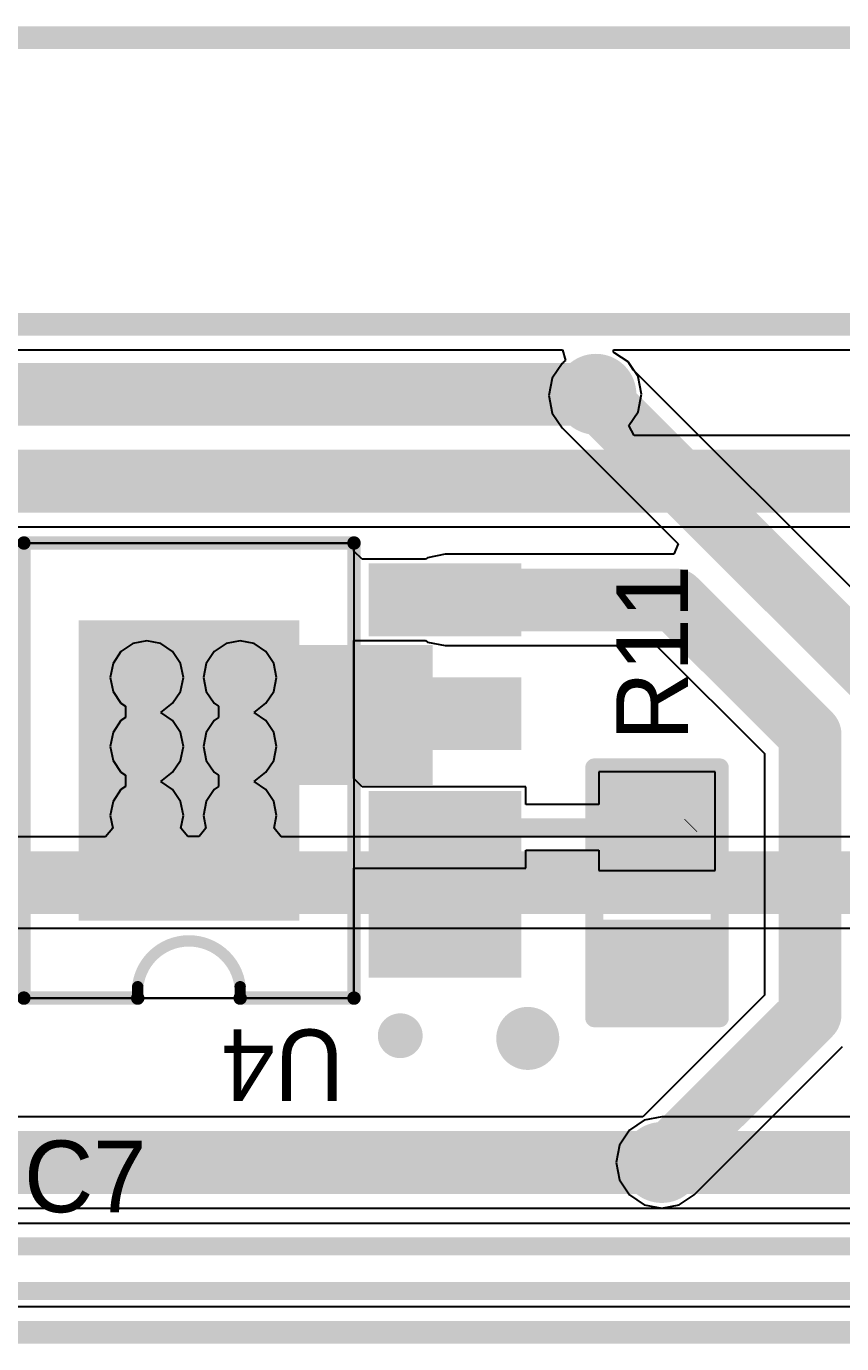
# Model space of a CAD drawing. Extents: x 6.88 to 10.89, y 6.77 to 7.93.
# Drawn here: x 9.056 to 9.414, y 7.334 to 7.913 of the extents above; entities that cross this region are included whole.
import ezdxf

# ---------------------------------------------------------------- set-up
doc = ezdxf.new("R2010")
doc.units = 0
doc.layers.get('0').update_dxf_attribs({"linetype": 'CONTINUOUS'})
for name, color, linetype in [('BOTTOMLAYER', 5, 'CONTINUOUS'), ('BOTTOMSOLDER', 6, 'CONTINUOUS'), ('KEEPOUTLAYER', 6, 'CONTINUOUS'), ('MULTILAYER', 9, 'CONTINUOUS'), ('TOPLAYER', 1, 'CONTINUOUS'), ('TOPOVERLAY', 2, 'CONTINUOUS'), ('TOPPASTE', 8, 'CONTINUOUS'), ('TOPSOLDER', 216, 'CONTINUOUS')]:
    doc.layers.add(name, color=color, linetype=linetype)

# ---------------------------------------------------------------- blocks, each defined once
blk = doc.blocks.new('ESOP8_4')
at = {"layer": 'TOPLAYER'}
for points in [[(-0.063, 0.082973), (-0.063, 0.142028), (-0.087, 0.082973), (-0.087, 0.142028)], [(-0.013, 0.082973), (-0.013, 0.142028), (-0.037, 0.082973), (-0.037, 0.142028)], [(0.037, 0.082973), (0.037, 0.142028), (0.013, 0.082973), (0.013, 0.142028)], [(0.087, 0.082973), (0.087, 0.142028), (0.063, 0.082973), (0.063, 0.142028)], [(0.062008, -0.044488), (0.062008, 0.044488), (-0.062008, -0.044488), (-0.062008, 0.044488)], [(-0.063, -0.142028), (-0.063, -0.082973), (-0.087, -0.142028), (-0.087, -0.082973)], [(-0.013, -0.142028), (-0.013, -0.082973), (-0.037, -0.142028), (-0.037, -0.082973)], [(0.037, -0.142028), (0.037, -0.082973), (0.013, -0.142028), (0.013, -0.082973)], [(0.087, -0.142028), (0.087, -0.082973), (0.063, -0.142028), (0.063, -0.082973)]]:
    blk.add_solid(points, dxfattribs=at)
at = {"layer": 'TOPOVERLAY'}
for points, const_width in [([(-0.1, 0.0725), (-0.1, 0.0225)], 0.005906), ([(-0.1, 0.0725), (0.1, 0.0725)], 0.005906), ([(0.1, 0.0725), (0.1, -0.0725)], 0.005906), ([(-0.1, 0.0225), (-0.095, 0.0225)], 0.004921), ([(-0.1, -0.0225), (-0.1, -0.0725)], 0.005906), ([(-0.1, -0.0225), (-0.095, -0.0225)], 0.004921), ([(-0.1, -0.0725), (0.1, -0.0725)], 0.005906)]:
    blk.add_lwpolyline(points, dxfattribs=dict(at, const_width=const_width))
for points, const_width in [([(-0.101476, 0.0725, 1), (-0.098524, 0.0725, 1)], 0.002953), ([(-0.101476, 0.0725, 1), (-0.098524, 0.0725, 1)], 0.002953), ([(0.098524, 0.0725, 1), (0.101476, 0.0725, 1)], 0.002953), ([(0.098524, 0.0725, 1), (0.101476, 0.0725, 1)], 0.002953), ([(-0.101476, 0.0225, 1), (-0.098524, 0.0225, 1)], 0.002953), ([(-0.10123, 0.0225, 1), (-0.09877, 0.0225, 1)], 0.002461), ([(-0.09625, 0.0225, 1), (-0.09375, 0.0225, 1)], 0.0025), ([(-0.09623, 0.0225, 1), (-0.09377, 0.0225, 1)], 0.002461), ([(-0.101476, -0.0225, 1), (-0.098524, -0.0225, 1)], 0.002953), ([(-0.10123, -0.0225, 1), (-0.09877, -0.0225, 1)], 0.002461), ([(-0.09625, -0.0225, 1), (-0.09375, -0.0225, 1)], 0.0025), ([(-0.09623, -0.0225, 1), (-0.09377, -0.0225, 1)], 0.002461), ([(-0.101476, -0.0725, 1), (-0.098524, -0.0725, 1)], 0.002953), ([(-0.101476, -0.0725, 1), (-0.098524, -0.0725, 1)], 0.002953), ([(0.098524, -0.0725, 1), (0.101476, -0.0725, 1)], 0.002953), ([(0.098524, -0.0725, 1), (0.101476, -0.0725, 1)], 0.002953), ([(-0.111614, -0.092814, 1), (-0.121457, -0.092814, 1)], 0.009843), ([(-0.123917, -0.092814, 1), (-0.118996, -0.092814, 1)], 0.004921), ([(-0.114075, -0.092814, 1), (-0.109154, -0.092814, 1)], 0.004921)]:
    blk.add_lwpolyline(points, format="xyb", close=True, dxfattribs=dict(at, const_width=const_width))
at = {"layer": 'TOPOVERLAY', "const_width": 0.005}
blk.add_lwpolyline([(-0.095, 0.0225, -0.895675), (-0.095, -0.0225)], format="xyb", dxfattribs=at)
at = {"layer": 'TOPPASTE'}
for points in [[(-0.063, 0.082973), (-0.063, 0.142028), (-0.087, 0.082973), (-0.087, 0.142028)], [(-0.013, 0.082973), (-0.013, 0.142028), (-0.037, 0.082973), (-0.037, 0.142028)], [(0.037, 0.082973), (0.037, 0.142028), (0.013, 0.082973), (0.013, 0.142028)], [(0.087, 0.082973), (0.087, 0.142028), (0.063, 0.082973), (0.063, 0.142028)], [(0.062008, -0.044488), (0.062008, 0.044488), (-0.062008, -0.044488), (-0.062008, 0.044488)], [(-0.063, -0.142028), (-0.063, -0.082973), (-0.087, -0.142028), (-0.087, -0.082973)], [(-0.013, -0.142028), (-0.013, -0.082973), (-0.037, -0.142028), (-0.037, -0.082973)], [(0.037, -0.142028), (0.037, -0.082973), (0.013, -0.142028), (0.013, -0.082973)], [(0.087, -0.142028), (0.087, -0.082973), (0.063, -0.142028), (0.063, -0.082973)]]:
    blk.add_solid(points, dxfattribs=at)
at = {"layer": 'TOPSOLDER'}
for points in [[(-0.059, 0.078973), (-0.059, 0.146028), (-0.091, 0.078973), (-0.091, 0.146028)], [(-0.009, 0.078973), (-0.009, 0.146028), (-0.041, 0.078973), (-0.041, 0.146028)], [(0.041, 0.078973), (0.041, 0.146028), (0.009, 0.078973), (0.009, 0.146028)], [(0.091, 0.078973), (0.091, 0.146028), (0.059, 0.078973), (0.059, 0.146028)], [(0.066008, -0.048488), (0.066008, 0.048488), (-0.066008, -0.048488), (-0.066008, 0.048488)], [(-0.059, -0.146028), (-0.059, -0.078973), (-0.091, -0.146028), (-0.091, -0.078973)], [(-0.009, -0.146028), (-0.009, -0.078973), (-0.041, -0.146028), (-0.041, -0.078973)], [(0.041, -0.146028), (0.041, -0.078973), (0.009, -0.146028), (0.009, -0.078973)], [(0.091, -0.146028), (0.091, -0.078973), (0.059, -0.146028), (0.059, -0.078973)]]:
    blk.add_solid(points, dxfattribs=at)
blk = doc.blocks.new('R_0603_23')
at = {"layer": 'TOPLAYER'}
for points in [[(-0.015748, -0.019685), (-0.015748, 0.019685), (-0.047244, -0.019685), (-0.047244, 0.019685)], [(0.047244, -0.019685), (0.047244, 0.019685), (0.015748, -0.019685), (0.015748, 0.019685)]]:
    blk.add_solid(points, dxfattribs=at)
at = {"layer": 'TOPOVERLAY', "const_width": 0.007874}
for points in [[(-0.055118, 0.027559), (-0.055118, -0.027559)], [(-0.055118, 0.027559), (0.055118, 0.027559)], [(0.055118, 0.027559), (0.055118, -0.027559)], [(-0.055118, -0.027559), (0.055118, -0.027559)]]:
    blk.add_lwpolyline(points, dxfattribs=at)
at = {"layer": 'TOPOVERLAY', "const_width": 0.003937}
for points in [[(-0.057087, 0.027559, 1), (-0.05315, 0.027559, 1)], [(-0.057087, 0.027559, 1), (-0.05315, 0.027559, 1)], [(0.05315, 0.027559, 1), (0.057087, 0.027559, 1)], [(0.05315, 0.027559, 1), (0.057087, 0.027559, 1)], [(-0.057087, -0.027559, 1), (-0.05315, -0.027559, 1)], [(-0.057087, -0.027559, 1), (-0.05315, -0.027559, 1)], [(0.05315, -0.027559, 1), (0.057087, -0.027559, 1)], [(0.05315, -0.027559, 1), (0.057087, -0.027559, 1)]]:
    blk.add_lwpolyline(points, format="xyb", close=True, dxfattribs=at)
at = {"layer": 'TOPPASTE'}
for points in [[(-0.015748, -0.019685), (-0.015748, 0.019685), (-0.047244, -0.019685), (-0.047244, 0.019685)], [(0.047244, -0.019685), (0.047244, 0.019685), (0.015748, -0.019685), (0.015748, 0.019685)]]:
    blk.add_solid(points, dxfattribs=at)
at = {"layer": 'TOPSOLDER'}
for points in [[(-0.011748, -0.023685), (-0.011748, 0.023685), (-0.051244, -0.023685), (-0.051244, 0.023685)], [(0.051244, -0.023685), (0.051244, 0.023685), (0.011748, -0.023685), (0.011748, 0.023685)]]:
    blk.add_solid(points, dxfattribs=at)

msp = doc.modelspace()

# ---------------------------------------------------------------- linework, layer by layer
at = {"layer": 'BOTTOMLAYER'}
for p, q in [((9.313443, 7.770172), (9.313546, 7.771219)), ((9.314049, 7.769767), (9.313443, 7.770172)), ((9.313443, 7.770172), (9.313443, 7.770172)), ((9.313546, 7.771219), (10.230078, 7.771219)), ((9.319954, 7.765821), (9.314049, 7.769767)), ((9.314049, 7.769767), (9.314049, 7.769767)), ((9.314049, 7.769767), (9.314049, 7.769767)), ((9.324305, 7.75931), (9.319954, 7.765821)), ((9.325833, 7.751629), (9.324305, 7.75931)), ((9.324305, 7.743948), (9.325833, 7.751629)), ((9.320277, 7.737921), (9.324305, 7.743948)), ((9.322634, 7.733511), (9.320277, 7.737921)), ((9.70025, 7.733511), (9.322634, 7.733511)), ((8.581399, 7.69337), (9.70025, 7.69337)), ((9.102373, 7.642054), (9.097164, 7.638573)), ((9.108518, 7.643276), (9.102373, 7.642054)), ((9.114663, 7.642054), (9.108518, 7.643276)), ((9.119872, 7.638573), (9.114663, 7.642054)), ((9.143318, 7.642054), (9.138109, 7.638573)), ((9.149463, 7.643276), (9.143318, 7.642054)), ((9.155608, 7.642054), (9.149463, 7.643276)), ((9.160817, 7.638573), (9.155608, 7.642054)), ((9.097164, 7.638573), (9.093684, 7.633364)), ((9.123352, 7.633364), (9.119872, 7.638573)), ((9.138109, 7.638573), (9.134629, 7.633364)), ((9.164297, 7.633364), (9.160817, 7.638573)), ((9.093684, 7.633364), (9.092462, 7.62722)), ((9.124574, 7.62722), (9.123352, 7.633364)), ((9.134629, 7.633364), (9.133406, 7.62722)), ((9.165519, 7.62722), (9.164297, 7.633364)), ((9.092462, 7.62722), (9.093684, 7.621075)), ((9.123352, 7.621075), (9.124574, 7.62722)), ((9.133406, 7.62722), (9.134629, 7.621075)), ((9.164297, 7.621075), (9.165519, 7.62722)), ((9.093684, 7.621075), (9.097164, 7.615866)), ((9.119872, 7.615866), (9.123352, 7.621075)), ((9.134629, 7.621075), (9.138109, 7.615866)), ((9.160817, 7.615866), (9.164297, 7.621075)), ((9.097164, 7.615866), (9.099115, 7.614562)), ((9.099115, 7.614562), (9.099115, 7.609562)), ((9.114663, 7.611739), (9.119872, 7.615866)), ((9.119872, 7.615866), (9.119872, 7.615866)), ((9.119872, 7.615866), (9.119872, 7.615866)), ((9.119872, 7.615866), (9.119872, 7.615866)), ((9.119872, 7.615866), (9.119872, 7.615866)), ((9.119872, 7.615866), (9.119872, 7.615866)), ((9.119872, 7.615866), (9.119872, 7.615866)), ((9.119872, 7.615866), (9.119872, 7.615866)), ((9.138109, 7.615866), (9.14006, 7.614562)), ((9.14006, 7.614562), (9.14006, 7.609562)), ((9.155608, 7.611739), (9.160816, 7.615866)), ((9.160816, 7.615866), (9.160816, 7.615866)), ((9.160816, 7.615866), (9.160816, 7.615866)), ((9.160816, 7.615866), (9.160817, 7.615866)), ((9.160817, 7.615866), (9.160817, 7.615866)), ((9.160817, 7.615866), (9.160817, 7.615866)), ((9.160817, 7.615866), (9.160817, 7.615866)), ((9.160817, 7.615866), (9.160817, 7.615866)), ((9.097164, 7.608258), (9.093684, 7.603049)), ((9.099115, 7.609562), (9.097164, 7.608258)), ((9.119872, 7.608258), (9.114663, 7.611739)), ((9.123352, 7.603049), (9.119872, 7.608258)), ((9.138109, 7.608258), (9.134629, 7.603049)), ((9.14006, 7.609562), (9.138109, 7.608258)), ((9.160817, 7.608258), (9.155608, 7.611739)), ((9.164297, 7.603049), (9.160817, 7.608258)), ((9.093684, 7.603049), (9.092462, 7.596905)), ((9.124574, 7.596905), (9.123352, 7.603049)), ((9.134629, 7.603049), (9.133406, 7.596905)), ((9.165519, 7.596905), (9.164297, 7.603049)), ((9.092462, 7.596905), (9.093684, 7.59076)), ((9.123352, 7.59076), (9.124574, 7.596905)), ((9.133406, 7.596905), (9.134629, 7.59076)), ((9.164297, 7.59076), (9.165519, 7.596905)), ((9.093684, 7.59076), (9.097164, 7.585551)), ((9.119872, 7.585551), (9.123352, 7.59076)), ((9.134629, 7.59076), (9.138109, 7.585551)), ((9.160817, 7.585551), (9.164297, 7.59076)), ((9.097164, 7.585551), (9.099115, 7.584247)), ((9.099115, 7.584247), (9.099115, 7.579247)), ((9.114663, 7.581424), (9.119872, 7.585551)), ((9.119872, 7.585551), (9.119872, 7.585551)), ((9.119872, 7.585551), (9.119872, 7.585551)), ((9.119872, 7.585551), (9.119872, 7.585551)), ((9.119872, 7.585551), (9.119872, 7.585551)), ((9.119872, 7.585551), (9.119872, 7.585551)), ((9.119872, 7.585551), (9.119872, 7.585551)), ((9.119872, 7.585551), (9.119872, 7.585551)), ((9.138109, 7.585551), (9.14006, 7.584247)), ((9.14006, 7.584247), (9.14006, 7.579247)), ((9.155608, 7.581424), (9.160816, 7.585551)), ((9.160816, 7.585551), (9.160816, 7.585551)), ((9.160816, 7.585551), (9.160816, 7.585551)), ((9.160816, 7.585551), (9.160817, 7.585551)), ((9.160817, 7.585551), (9.160817, 7.585551)), ((9.160817, 7.585551), (9.160817, 7.585551)), ((9.160817, 7.585551), (9.160817, 7.585551)), ((9.160817, 7.585551), (9.160817, 7.585551)), ((9.097164, 7.577943), (9.093684, 7.572734)), ((9.099115, 7.579247), (9.097164, 7.577943)), ((9.119872, 7.577943), (9.114663, 7.581424)), ((9.123352, 7.572734), (9.119872, 7.577943)), ((9.138109, 7.577943), (9.134629, 7.572734)), ((9.14006, 7.579247), (9.138109, 7.577943)), ((9.160817, 7.577943), (9.155608, 7.581424)), ((9.164297, 7.572734), (9.160817, 7.577943)), ((9.093684, 7.572734), (9.092462, 7.56659)), ((9.124574, 7.56659), (9.123352, 7.572734)), ((9.134629, 7.572734), (9.133406, 7.56659)), ((9.165519, 7.56659), (9.164297, 7.572734)), ((9.092462, 7.56659), (9.093574, 7.560998)), ((9.123462, 7.560998), (9.124574, 7.56659)), ((9.133406, 7.56659), (9.134519, 7.560998)), ((9.164407, 7.560998), (9.165519, 7.56659)), ((9.093574, 7.560998), (9.090402, 7.557133)), ((9.12649, 7.557308), (9.123462, 7.560998)), ((9.134519, 7.560998), (9.13149, 7.557308)), ((9.167579, 7.557133), (9.164407, 7.560998)), ((9.090402, 7.557133), (8.790014, 7.557133)), ((9.13149, 7.557308), (9.12649, 7.557308)), ((9.458518, 7.557133), (9.167579, 7.557133)), ((8.790014, 7.516991), (9.458518, 7.516991)), ((9.334706, 7.434108), (9.327026, 7.432581)), ((10.250454, 7.434108), (9.334706, 7.434108)), ((9.320514, 7.42823), (9.316163, 7.421718)), ((9.327026, 7.432581), (9.320514, 7.42823)), ((9.316163, 7.421718), (9.314636, 7.414038)), ((9.314636, 7.414038), (9.316163, 7.406357)), ((9.316163, 7.406357), (9.320514, 7.399846)), ((9.320514, 7.399846), (9.327026, 7.395495)), ((9.327026, 7.395495), (9.334706, 7.393967)), ((9.334706, 7.393967), (10.250454, 7.393967)), ((10.338762, 7.387255), (8.799406, 7.387255))]:
    msp.add_line(p, q, dxfattribs=at)
for points, const_width in [([(8.546313, 7.751629), (9.305762, 7.751629)], 0.027559), ([(8.90655, 7.71344), (9.70025, 7.71344)], 0.027559), ([(8.790014, 7.537062), (9.458518, 7.537062)], 0.027559), ([(9.334706, 7.414038), (10.250454, 7.414038)], 0.027559), ([(8.644345, 7.37722), (10.349069, 7.37722)], 0.007874), ([(8.601839, 7.357535), (10.33529, 7.357535)], 0.007874)]:
    msp.add_lwpolyline(points, dxfattribs=dict(at, const_width=const_width))
for points, const_width in [([(9.298872, 7.751629, 1), (9.312652, 7.751629, 1)], 0.01378), ([(9.298872, 7.751629, 1), (9.312652, 7.751629, 1)], 0.01378), ([(9.103597, 7.62722, 1), (9.113439, 7.62722, 1)], 0.009843), ([(9.144542, 7.62722, 1), (9.154384, 7.62722, 1)], 0.009843), ([(9.103597, 7.596905, 1), (9.113439, 7.596905, 1)], 0.009843), ([(9.144542, 7.596905, 1), (9.154384, 7.596905, 1)], 0.009843), ([(9.103597, 7.56659, 1), (9.113439, 7.56659, 1)], 0.009843), ([(9.144542, 7.56659, 1), (9.154384, 7.56659, 1)], 0.009843), ([(9.27092, 7.468558, 1), (9.280762, 7.468558, 1)], 0.009843), ([(9.327817, 7.414038, 1), (9.341596, 7.414038, 1)], 0.01378), ([(9.327817, 7.414038, 1), (9.341596, 7.414038, 1)], 0.01378)]:
    msp.add_lwpolyline(points, format="xyb", close=True, dxfattribs=dict(at, const_width=const_width))
at = {"layer": 'BOTTOMSOLDER'}
for points, const_width in [([(9.296872, 7.751629, 1), (9.314652, 7.751629, 1)], 0.01778), ([(9.101597, 7.62722, 1), (9.115439, 7.62722, 1)], 0.013843), ([(9.142542, 7.62722, 1), (9.156384, 7.62722, 1)], 0.013843), ([(9.101597, 7.596905, 1), (9.115439, 7.596905, 1)], 0.013843), ([(9.142542, 7.596905, 1), (9.156384, 7.596905, 1)], 0.013843), ([(9.101597, 7.56659, 1), (9.115439, 7.56659, 1)], 0.013843), ([(9.142542, 7.56659, 1), (9.156384, 7.56659, 1)], 0.013843), ([(9.26892, 7.468558, 1), (9.282762, 7.468558, 1)], 0.013843), ([(9.325817, 7.414038, 1), (9.343596, 7.414038, 1)], 0.01778)]:
    msp.add_lwpolyline(points, format="xyb", close=True, dxfattribs=dict(at, const_width=const_width))
at = {"layer": 'KEEPOUTLAYER', "const_width": 0.01}
for points in [[(9.020779, 7.908322), (10.71167, 7.908322)], [(7.56403, 7.782338), (10.241197, 7.782338)], [(7.558125, 7.339424), (10.251039, 7.339424)]]:
    msp.add_lwpolyline(points, dxfattribs=at)
at = {"layer": 'MULTILAYER'}
for points, const_width in [([(9.298872, 7.751629, 1), (9.312652, 7.751629, 1)], 0.01378), ([(9.103597, 7.62722, 1), (9.113439, 7.62722, 1)], 0.009843), ([(9.144542, 7.62722, 1), (9.154384, 7.62722, 1)], 0.009843), ([(9.103597, 7.596905, 1), (9.113439, 7.596905, 1)], 0.009843), ([(9.144542, 7.596905, 1), (9.154384, 7.596905, 1)], 0.009843), ([(9.103597, 7.56659, 1), (9.113439, 7.56659, 1)], 0.009843), ([(9.144542, 7.56659, 1), (9.154384, 7.56659, 1)], 0.009843), ([(9.27092, 7.468558, 1), (9.280762, 7.468558, 1)], 0.009843), ([(9.327817, 7.414038, 1), (9.341596, 7.414038, 1)], 0.01378)]:
    msp.add_lwpolyline(points, format="xyb", close=True, dxfattribs=dict(at, const_width=const_width))
at = {"layer": 'TOPLAYER'}
for p, q in [((8.781196, 7.771219), (9.291035, 7.771219)), ((9.291035, 7.771219), (9.292487, 7.766434)), ((9.313443, 7.770172), (9.313546, 7.771219)), ((9.314049, 7.769767), (9.313443, 7.770172)), ((9.313443, 7.770172), (9.313443, 7.770172)), ((9.313546, 7.771219), (10.230078, 7.771219)), ((9.319954, 7.765821), (9.314049, 7.769767)), ((9.314049, 7.769767), (9.314049, 7.769767)), ((9.314049, 7.769767), (9.314049, 7.769767)), ((9.29098, 7.765231), (9.286629, 7.758719)), ((9.291334, 7.765467), (9.29098, 7.765231)), ((9.29157, 7.765821), (9.291334, 7.765467)), ((9.292487, 7.766434), (9.29157, 7.765821)), ((9.322332, 7.762262), (9.319954, 7.765821)), ((9.286629, 7.758719), (9.285101, 7.751039)), ((9.430334, 7.654261), (9.322332, 7.762262)), ((9.285101, 7.751039), (9.286629, 7.743358)), ((9.286629, 7.743358), (9.29098, 7.736847)), ((9.29098, 7.736847), (9.341861, 7.685965)), ((9.054522, 7.686275), (9.199522, 7.686275)), ((9.199522, 7.686275), (9.054522, 7.686275)), ((9.199522, 7.686275), (9.199522, 7.486275)), ((9.199522, 7.682716), (9.199522, 7.686275)), ((9.203058, 7.67918), (9.199522, 7.682716)), ((9.341861, 7.685965), (9.339948, 7.681345)), ((9.204089, 7.67918), (9.203058, 7.67918)), ((9.230887, 7.67918), (9.204089, 7.67918)), ((9.204089, 7.67918), (9.204089, 7.67918)), ((9.231841, 7.679818), (9.230887, 7.67918)), ((9.239522, 7.681345), (9.231841, 7.679818)), ((9.339948, 7.681345), (9.239522, 7.681345)), ((9.199522, 7.582716), (9.199522, 7.643369)), ((9.199522, 7.643369), (9.204089, 7.643369)), ((9.204089, 7.643369), (9.204089, 7.643369)), ((9.204089, 7.643369), (9.230887, 7.643369)), ((9.230887, 7.643369), (9.231841, 7.642732)), ((9.231841, 7.642732), (9.239522, 7.641204)), ((9.239522, 7.641204), (9.332291, 7.641204)), ((9.332291, 7.641204), (9.379786, 7.593709)), ((9.379786, 7.593709), (9.379786, 7.487502)), ((9.358205, 7.585687), (9.307024, 7.585687)), ((9.307024, 7.585687), (9.307024, 7.57131)), ((9.358205, 7.54238), (9.358205, 7.585687)), ((9.203058, 7.57918), (9.199522, 7.582716)), ((9.204089, 7.57918), (9.203058, 7.57918)), ((9.274955, 7.57918), (9.204089, 7.57918)), ((9.204089, 7.57918), (9.204089, 7.57918)), ((9.274955, 7.57131), (9.274955, 7.57918)), ((9.307024, 7.57131), (9.274955, 7.57131)), ((9.274955, 7.543369), (9.274955, 7.55124)), ((9.274955, 7.55124), (9.307024, 7.55124)), ((9.307024, 7.55124), (9.307024, 7.54238)), ((9.199522, 7.486275), (9.199522, 7.543369)), ((9.199522, 7.543369), (9.204089, 7.543369)), ((9.204089, 7.543369), (9.204089, 7.543369)), ((9.204089, 7.543369), (9.274955, 7.543369)), ((9.307024, 7.54238), (9.358205, 7.54238)), ((9.199522, 7.486275), (9.054522, 7.486275)), ((9.054522, 7.486275), (9.199522, 7.486275)), ((9.379786, 7.487502), (9.326393, 7.434108)), ((9.348898, 7.399846), (9.414049, 7.464996)), ((9.326393, 7.434108), (9.040375, 7.434108)), ((9.342387, 7.395495), (9.348898, 7.399846)), ((9.040375, 7.393967), (9.334706, 7.393967)), ((9.334706, 7.393967), (9.342387, 7.395495)), ((10.251039, 7.350543), (8.573826, 7.350543))]:
    msp.add_line(p, q, dxfattribs=at)
for points, const_width in [([(9.298282, 7.751039, 1), (9.312061, 7.751039, 1)], 0.01378), ([(9.298872, 7.751629, 1), (9.312652, 7.751629, 1)], 0.01378), ([(9.232632, 7.661275, 1), (9.246412, 7.661275, 1)], 0.01378), ([(9.333715, 7.661275, 1), (9.347494, 7.661275, 1)], 0.01378), ([(9.333715, 7.661275, 1), (9.347494, 7.661275, 1)], 0.01378), ([(9.103597, 7.62722, 1), (9.113439, 7.62722, 1)], 0.009843), ([(9.144542, 7.62722, 1), (9.154384, 7.62722, 1)], 0.009843), ([(9.392967, 7.602023, 1), (9.406746, 7.602023, 1)], 0.01378), ([(9.392967, 7.602023, 1), (9.406746, 7.602023, 1)], 0.01378), ([(9.103597, 7.596905, 1), (9.113439, 7.596905, 1)], 0.009843), ([(9.144542, 7.596905, 1), (9.154384, 7.596905, 1)], 0.009843), ([(9.103597, 7.56659, 1), (9.113439, 7.56659, 1)], 0.009843), ([(9.144542, 7.56659, 1), (9.154384, 7.56659, 1)], 0.009843), ([(9.345538, 7.562293, 1), (9.349475, 7.562293, 1)], 0.003937), ([(9.237554, 7.561275, 1), (9.24149, 7.561275, 1)], 0.003937), ([(9.339735, 7.561275, 1), (9.343672, 7.561275, 1)], 0.003937), ([(9.345307, 7.562062, 1), (9.349244, 7.562062, 1)], 0.003937), ([(9.392967, 7.479188, 1), (9.406746, 7.479188, 1)], 0.01378), ([(9.392967, 7.479188, 1), (9.406746, 7.479188, 1)], 0.01378), ([(9.27092, 7.468558, 1), (9.280762, 7.468558, 1)], 0.009843), ([(9.327817, 7.414038, 1), (9.341596, 7.414038, 1)], 0.01378), ([(9.327817, 7.414038, 1), (9.341596, 7.414038, 1)], 0.01378), ([(9.327817, 7.414038, 1), (9.341596, 7.414038, 1)], 0.01378)]:
    msp.add_lwpolyline(points, format="xyb", close=True, dxfattribs=dict(at, const_width=const_width))
for points, const_width in [([(9.305172, 7.751039), (9.42754, 7.62867)], 0.027559), ([(9.239522, 7.661275), (9.340605, 7.661275)], 0.027559), ([(9.340605, 7.661275), (9.399857, 7.602023)], 0.027559), ([(9.399857, 7.479188), (9.399857, 7.602023)], 0.027559), ([(9.347276, 7.562062), (9.347506, 7.562293)], 0.007874), ([(9.239522, 7.561275), (9.341703, 7.561275)], 0.007874), ([(9.334706, 7.414038), (9.399857, 7.479188)], 0.027559), ([(9.014784, 7.414038), (9.334706, 7.414038)], 0.027559)]:
    msp.add_lwpolyline(points, dxfattribs=dict(at, const_width=const_width))
msp.add_solid([(9.141589, 7.579976), (9.234108, 7.579976), (9.141589, 7.641393), (9.234108, 7.641393)], dxfattribs=at)
at = {"layer": 'TOPSOLDER'}
for points, const_width in [([(9.296872, 7.751629, 1), (9.314652, 7.751629, 1)], 0.01778), ([(9.101597, 7.62722, 1), (9.115439, 7.62722, 1)], 0.013843), ([(9.142542, 7.62722, 1), (9.156384, 7.62722, 1)], 0.013843), ([(9.101597, 7.596905, 1), (9.115439, 7.596905, 1)], 0.013843), ([(9.142542, 7.596905, 1), (9.156384, 7.596905, 1)], 0.013843), ([(9.101597, 7.56659, 1), (9.115439, 7.56659, 1)], 0.013843), ([(9.142542, 7.56659, 1), (9.156384, 7.56659, 1)], 0.013843), ([(9.26892, 7.468558, 1), (9.282762, 7.468558, 1)], 0.013843), ([(9.325817, 7.414038, 1), (9.343596, 7.414038, 1)], 0.01778)]:
    msp.add_lwpolyline(points, format="xyb", close=True, dxfattribs=dict(at, const_width=const_width))

# ---------------------------------------------------------------- block references
at = {"rotation": 90}
for name, p in [('ESOP8_4', (9.127022, 7.586275)), ('R_0603_23', (9.332614, 7.532538))]:
    msp.add_blockref(name, p, dxfattribs=at)

# ---------------------------------------------------------------- texts
at = {"layer": 'TOPOVERLAY'}
for s, rotation, p in [('R11', 90, (9.346231, 7.599319)), ('U4', 180, (9.195132, 7.472495)), ('C7', 360, (9.054581, 7.39218))]:
    msp.add_text(s, height=0.031496, rotation=rotation, dxfattribs=at).set_placement(p)

doc.saveas('drawing.dxf')
